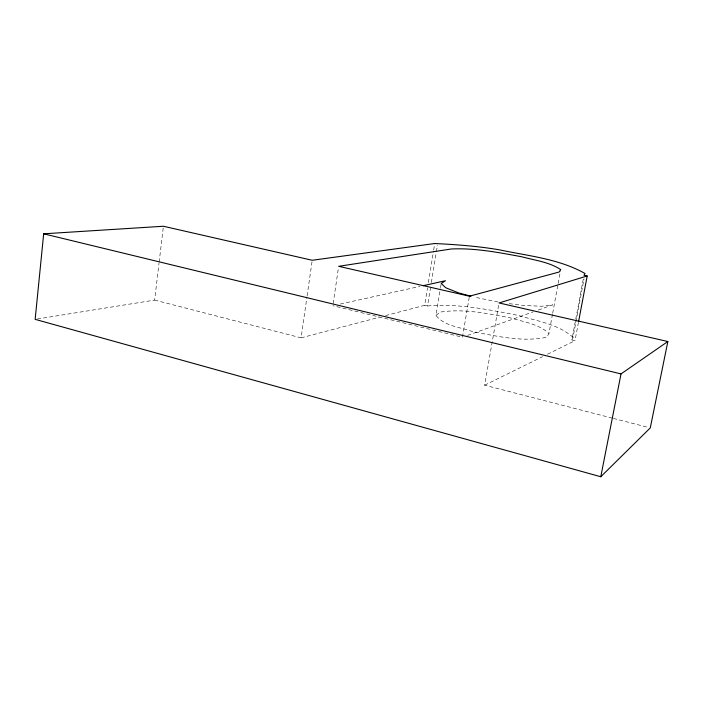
<?xml version="1.0" encoding="UTF-8"?>
<svg xmlns="http://www.w3.org/2000/svg" width="703" height="703" viewBox="0 0 703 703"><rect width="100%" height="100%" fill="white"/><g stroke="black" fill="none" stroke-linecap="round" stroke-linejoin="round"><path stroke-width="0.53" stroke-dasharray="3.52 2.64" d="M37.303 318.995L154.642 300.084L159.027 263.168M159.159 262.078L163.289 227.333M154.642 300.084L301.086 337.853L306.965 296.912M307.114 295.831L312.22 260.268M333.152 303.564L338.354 268.441M385.587 315.603L424.674 305.304L427.494 287.966M428.373 282.544L433.496 251.103M433.672 250.022L434.726 243.519M424.674 305.304L427.521 305.981L430.482 287.852M431.352 282.518L436.22 252.658M436.396 251.595L437.442 245.198M552.479 314.303L548.964 333.468L546.723 337.264C522.039 342.326 496.705 336.157 472.407 331.552C460.219 327.018 444.516 326.324 435.948 315.41L440.333 288.801M440.509 287.729L441.036 284.539M469.252 297.281L462.469 337.229L332.844 305.7M612.339 418.136L484.648 385.2L499.025 302.958M552.681 313.239L557.962 284.487M558.156 283.423L560.511 270.646M578.455 322.352L575.001 340.683L571.855 339.944L583.385 278.52M571.855 339.944L573.042 337.326L584.035 278.819M435.948 315.41L440.236 312.088C463.822 308.494 487.68 313.45 510.8 317.976C523.797 322.027 538.603 323.863 548.964 333.468M484.648 385.2L542.593 356.649M547.505 354.233L575.001 340.683M467.592 335.393L533.19 311.868M538.313 310.032L552.663 304.882L541.855 306.253L523.717 305.48L507.628 303.441M301.086 337.853L379.251 317.273M340.278 304.048L419.963 286.393M427.521 305.981C457.934 303.353 488.4 309.54 518.137 315.383C536.872 321.051 557.866 323.942 573.042 337.326M498.04 302.018L474.007 297.061M613.385 418.408L648.166 427.371"/><path stroke-width="1.05" d="M587.19 275.971L583.991 275.286L585.028 273.502C558.999 258.766 528.164 255.936 499.332 249.829C477.987 246.164 456.229 244.582 434.726 243.519L312.22 260.268L163.421 226.252L43.683 233.809L35.15 319.347L600.775 476.748L650.275 427.916L667.85 341.517L499.025 302.958L587.19 275.971L578.657 321.271M600.775 476.748L621.021 373.908L667.85 341.517M423.153 285.69L445.465 280.743L441.212 283.476L445.676 287.729L458.567 292.896L470.922 296.227M43.683 233.809L621.021 373.908M560.704 269.583L559.14 272.017L469.437 296.2L338.661 266.314L451.273 248.985C474.964 247.878 498.462 252.447 521.644 256.753C534.807 260.33 549.078 261.964 560.704 269.583"/></g></svg>
